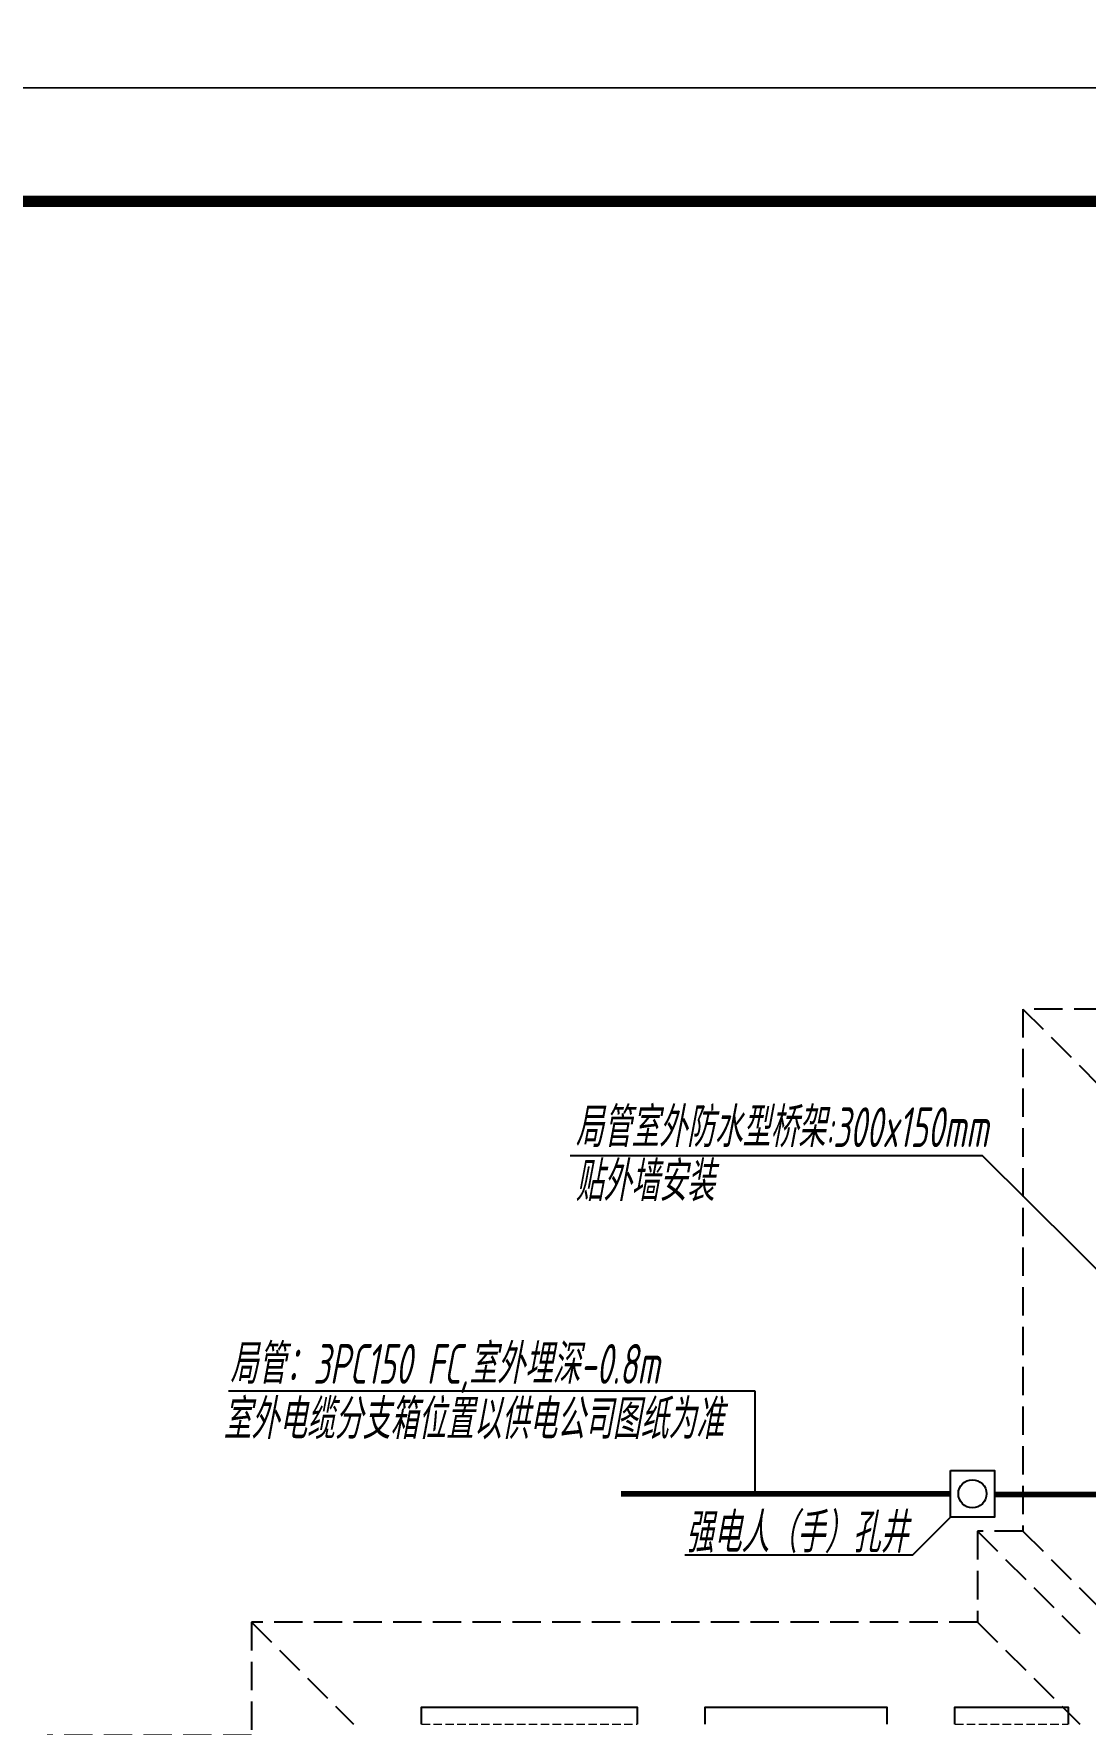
# Model space of a CAD drawing. Extents: x 2803505 to 5851001, y -1372902 to 24339.
# Drawn here: x 2846688 to 2855955, y -881872 to -866979 of the extents above; entities that cross this region are included whole.
import ezdxf
from ezdxf.xclip import XClip

# ---------------------------------------------------------------- set-up
doc = ezdxf.new("R2010")
doc.units = 0
doc.header["$LTSCALE"] = 1000
doc.header["$MEASUREMENT"] = 0
doc.header["$XCLIPFRAME"] = 2
doc.linetypes.add('DASH', pattern=[0.35, 0.25, -0.1])
doc.linetypes.add('DOTE', pattern=[2.42, 2, -0.2, 0.02, -0.2])
doc.layers.get('0').update_dxf_attribs({"linetype": 'CONTINUOUS'})
for name, color, linetype in [('!!DIM-动力', 7, 'CONTINUOUS'), ('!!电气', 1, 'CONTINUOUS'), ('DIM-照明', 7, 'CONTINUOUS'), ('WIRE-动力', 7, 'CONTINUOUS'), ('卫生间', 6, 'CONTINUOUS'), ('看线', 185, 'CONTINUOUS')]:
    doc.layers.add(name, color=color, linetype=linetype)
for name, color, linetype, lineweight in [('DOTE', 19, 'DOTE', 9), ('图框', 147, 'CONTINUOUS', 20), ('平面-看线', 252, 'CONTINUOUS', 15)]:
    doc.layers.add(name, color=color, linetype=linetype, lineweight=lineweight)
doc.styles.add('HZTXT', font='gbeitc.shx', dxfattribs={"width": 0.8, "height": 400, "bigfont": 'hztxt.shx'})

# ---------------------------------------------------------------- blocks, each defined once
blk = doc.blocks.new('A$C74D73064')
at = {"layer": 'DOTE', "color": 252}
for p, q in [((-13745, 93137), (-13745, 8149)), ((-5795, 93137), (-5795, 8149))]:
    blk.add_line(p, q, dxfattribs=at)
blk = doc.blocks.new('A$C24015597')
ref = blk.add_blockref('A$C74D73064', (24686, -33858))
XClip(ref).set_block_clipping_path([(-14883.2465648082, 50822.2568892687), (39116.7403027331, 70322.2568880918)])
blk = doc.blocks.new('A$C148B7D8E')
at = {"layer": '卫生间', "color": 252, "linetype": 'DASH'}
for p, q in [((7700, 15400), (8600, 14500)), ((7300, 10800), (8200, 9900)), ((7700, 10800), (8600, 9900)), ((900, 10000), (1800, 9100)), ((7300, 10000), (8200, 9100))]:
    blk.add_line(p, q, dxfattribs=at)
blk.add_lwpolyline([(16100, 14000), (16100, 15400), (7700, 15400), (7700, 10800), (7300, 10800), (7300, 10000), (900, 10000), (900, 9000), (-900, 9000), (-900, -900), (1750, -900), (1750, -2100), (23450, -2100), (23450, -900), (25100, -900)], dxfattribs=at)
blk = doc.blocks.new('A$C66B635E3')
at = {"layer": '平面-看线', "color": 252, "linetype": 'DASH', "ltscale": 0.3}
for points in [[(2300, 10200), (4200, 10200)], [(7000, 10200), (8000, 10200)]]:
    blk.add_lwpolyline(points, dxfattribs=at)
at = {"layer": '看线', "color": 252, "ltscale": 0.5}
for points in [[(2300, 10200), (2300, 10350), (4200, 10350), (4200, 10200)], [(4800, 10200), (4800, 10350), (6400, 10350), (6400, 10200)], [(7000, 10200), (7000, 10350), (8000, 10350), (8000, 10200)]]:
    blk.add_lwpolyline(points, dxfattribs=at)
at = {"color": 252}
blk.add_blockref('A$C148B7D8E', (-100, 1100), dxfattribs=at)
blk = doc.blocks.new('dfgdsgsdg')
at = {"layer": '!!DIM-动力'}
blk.add_lwpolyline([(1783913, 547079), (1784300, 547079), (1784300, 546668), (1783913, 546668)], close=True, dxfattribs=at)
blk.add_circle((1784105, 546875), 124, dxfattribs=at)

msp = doc.modelspace()

# ---------------------------------------------------------------- linework, layer by layer
at = {"layer": '!!电气'}
for p, q in [((2855049.2, -876864.5), (2851414.8, -876864.5)), ((2853047, -878936.6), (2848404.4, -878936.6)), ((2853047, -879843.6), (2853047, -878936.6))]:
    msp.add_line(p, q, dxfattribs=at)
at = {"layer": '!!电气', "color": 1}
msp.add_line((2857863.8, -879657.6), (2855049.2, -876864.5), dxfattribs=at)
at = {"layer": 'DIM-照明', "color": 7}
for q in [(2854768.3, -880049.3), (2852427.4, -880381.9)]:
    msp.add_line((2854431.5, -880381.9), q, dxfattribs=at)
at = {"layer": 'WIRE-动力', "color": 6, "linetype": 'Continuous', "const_width": 50}
for points in [[(2854768.3, -879843.6), (2851863.7, -879843.6)], [(2857766, -879849), (2855155.7, -879849)]]:
    msp.add_lwpolyline(points, dxfattribs=at)
at = {"layer": '图框'}
for points in [[(2833503.5, -808053.6), (2917603.5, -808053.6), (2917603.5, -867453.6), (2833503.5, -867453.6)], [(2833503.5, -867453.6), (2917603.5, -867453.6), (2917603.5, -926853.6), (2833503.5, -926853.6)]]:
    msp.add_lwpolyline(points, close=True, dxfattribs=at)
at = {"layer": '图框', "const_width": 100}
msp.add_lwpolyline([(2916603.5, -925853.6), (2916603.5, -868453.6), (2836003.5, -868453.6), (2836003.5, -925853.6)], close=True, dxfattribs=at)

# ---------------------------------------------------------------- block references
at = {"layer": '!!DIM-动力', "rotation": 0.001736889965600356}
msp.add_blockref('dfgdsgsdg', (1070872.3, -1426771.1), dxfattribs=at)
at = {"layer": '!!电气'}
for name, p in [('A$C24015597', (2836003.5, -866453.6)), ('A$C66B635E3', (2847806, -892072))]:
    msp.add_blockref(name, p, dxfattribs=at)

# ---------------------------------------------------------------- texts
at = {"layer": 'DIM-照明', "color": 7, "style": 'HZTXT', "width": 0.7}
for s, p in [('局管室外防水型桥架:300x150mm', (2851460.4, -876787.3)), ('贴外墙安装', (2851460.4, -877263.3)), ('局管：3PC150 FC,室外埋深-0.8m', (2848415.9, -878872.6, 1500)), ('室外电缆分支箱位置以供电公司图纸为准', (2848356.6, -879359.4, 1500)), ('强电人（手）孔井', (2852431.1, -880359.6))]:
    msp.add_text(s, height=350, dxfattribs=at).set_placement(p)

doc.saveas('drawing.dxf')
